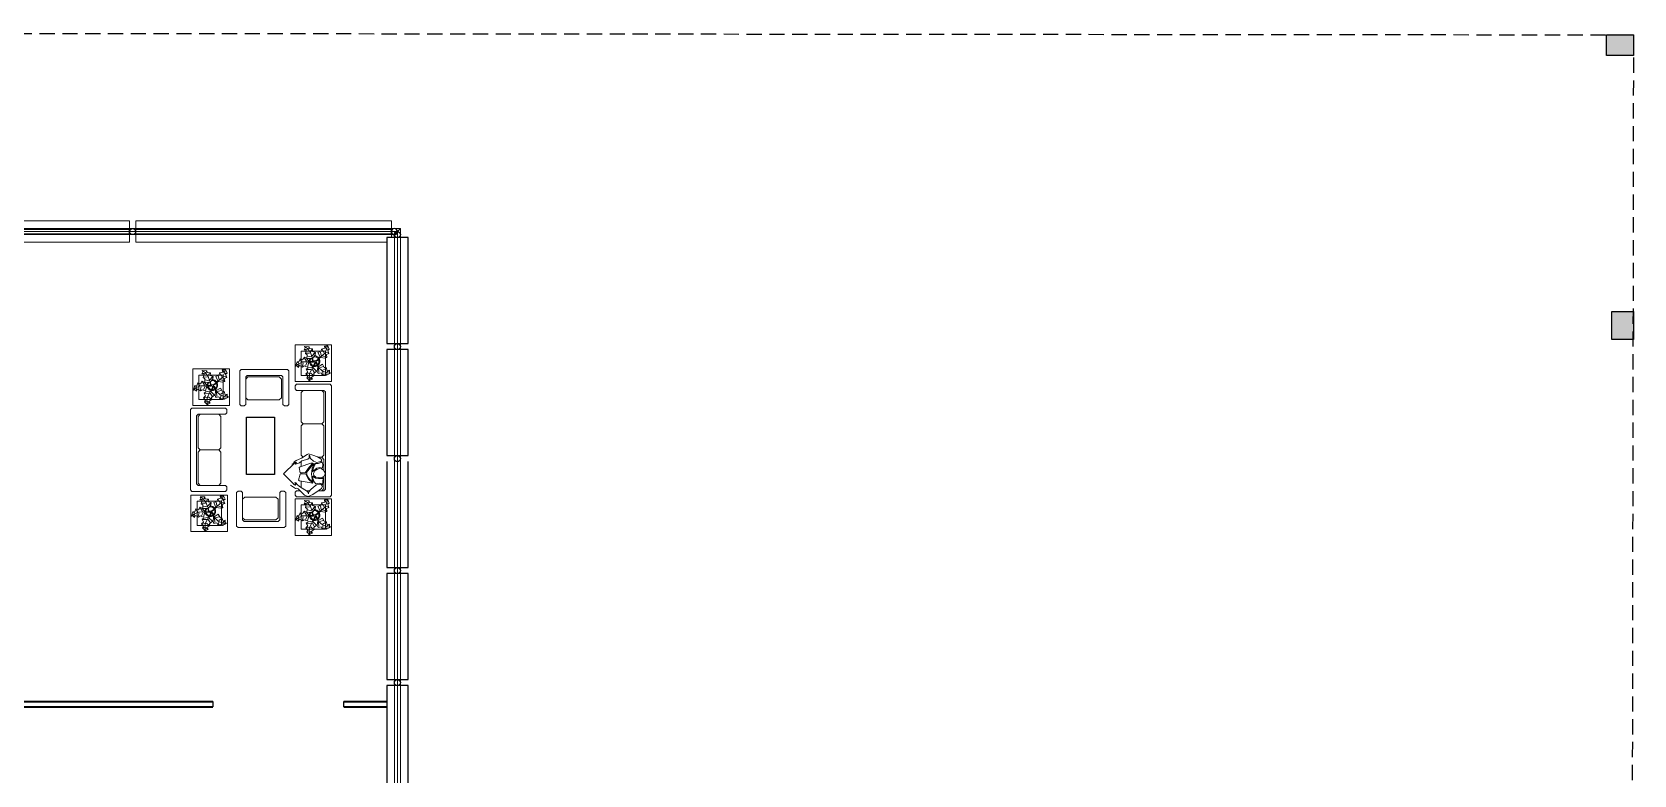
# Model space of a CAD drawing. Header units: metres. Extents: x 511.7 to 565.1, y 73.9 to 159.1.
# Drawn here: x 535.61 to 561.95, y 146.85 to 159.07 of the extents above; entities that cross this region are included whole.
import ezdxf

# ---------------------------------------------------------------- set-up
doc = ezdxf.new("R2010")
doc.units = ezdxf.units.M
doc.header["$MEASUREMENT"] = 0
doc.linetypes.add('DASHED2', pattern=[0.375, 0.25, -0.125])
doc.layers.get('0').update_dxf_attribs({"lineweight": 25})
for name, color, linetype, lineweight in [('A-GLAZ-CWMG', 7, 'Continuous', 9), ('A-WALL', 7, 'Continuous', 9), ('Muebles_Terminal', 8, 'Continuous', 9), ('Muros Altos Terminal', 4, 'Continuous', 35)]:
    doc.layers.add(name, color=color, linetype=linetype, lineweight=lineweight)
doc.layers.add('ARBOLES', color=3, linetype='Continuous')

# ---------------------------------------------------------------- blocks, each defined once
blk = doc.blocks.new('ar-10')
at = {"layer": 'ARBOLES', "lineweight": 0}
for p, q in [((22.434, 96.626), (22.504, 96.716)), ((22.503, 96.566), (22.434, 96.626)), ((22.453, 96.466), (22.503, 96.566)), ((22.518, 96.421), (22.453, 96.466)), ((22.464, 96.636), (22.553, 96.616)), ((22.469, 96.771), (22.579, 96.89)), ((22.504, 96.716), (22.469, 96.771)), ((22.483, 96.476), (22.618, 96.471)), ((22.489, 96.761), (22.529, 96.741)), ((22.518, 96.421), (22.658, 96.401)), ((22.579, 96.89), (22.554, 96.765)), ((22.554, 96.765), (22.578, 96.591)), ((22.574, 96.755), (22.639, 96.81)), ((22.578, 96.591), (22.668, 96.423)), ((22.579, 96.89), (22.594, 96.845)), ((22.594, 96.845), (22.669, 96.82)), ((22.698, 96.68), (22.608, 96.601)), ((22.669, 96.82), (22.624, 96.755)), ((22.624, 96.755), (22.728, 96.69)), ((22.668, 96.471), (22.733, 96.575)), ((22.813, 96.535), (22.688, 96.411)), ((22.688, 96.411), (22.766, 96.275)), ((22.728, 96.69), (22.718, 96.62)), ((22.718, 96.62), (22.813, 96.535)), ((22.84, 96.545), (22.867, 96.619)), ((22.84, 96.545), (22.856, 96.388)), ((22.867, 96.619), (22.976, 96.596)), ((23.019, 96.529), (22.876, 96.394)), ((22.886, 96.428), (22.9, 96.582)), ((22.925, 96.413), (23.043, 96.376)), ((22.976, 96.596), (23.017, 96.678)), ((23.017, 96.678), (23.121, 96.633)), ((23.182, 96.597), (23.019, 96.529)), ((23.034, 96.652), (23.037, 96.56)), ((23.136, 96.436), (23.036, 96.503)), ((23.153, 96.409), (23.083, 96.401)), ((23.121, 96.633), (23.166, 96.68)), ((23.161, 96.659), (23.151, 96.615)), ((23.19, 96.527), (23.153, 96.409)), ((23.166, 96.68), (23.309, 96.604)), ((23.177, 96.575), (23.246, 96.526)), ((23.309, 96.604), (23.182, 96.597)), ((23.264, 96.499), (23.19, 96.527)), ((23.269, 96.578), (23.264, 96.499)), ((23.309, 96.604), (23.269, 96.578)), ((22.076, 96.356), (22.122, 96.347)), ((22.076, 96.356), (22.173, 96.273)), ((22.128, 96.202), (22.076, 96.356)), ((22.122, 96.347), (22.18, 96.4)), ((22.192, 96.206), (22.128, 96.202)), ((22.146, 96.214), (22.183, 96.24)), ((22.173, 96.273), (22.338, 96.211)), ((22.191, 96.286), (22.175, 96.369)), ((22.18, 96.4), (22.216, 96.33)), ((22.237, 96.101), (22.192, 96.206)), ((22.216, 96.33), (22.323, 96.39)), ((22.324, 96.133), (22.237, 96.101)), ((22.243, 96.132), (22.304, 96.201)), ((22.317, 96.359), (22.344, 96.242)), ((22.323, 96.39), (22.379, 96.348)), ((22.387, 96.041), (22.324, 96.133)), ((22.338, 96.211), (22.528, 96.209)), ((22.379, 96.348), (22.5, 96.39)), ((22.458, 96.076), (22.387, 96.041)), ((22.393, 96.072), (22.462, 96.188)), ((22.423, 95.918), (22.48, 95.96)), ((22.451, 95.798), (22.423, 95.918)), ((22.486, 96.231), (22.426, 96.339)), ((22.451, 95.904), (22.571, 95.896)), ((22.458, 96.076), (22.543, 96.189)), ((22.48, 95.96), (22.474, 96.088)), ((22.474, 96.088), (22.65, 96.086)), ((22.493, 95.741), (22.599, 95.882)), ((22.5, 96.39), (22.548, 96.22)), ((22.622, 96.03), (22.502, 96.003)), ((22.557, 96.199), (22.543, 96.189)), ((22.548, 96.22), (22.705, 96.223)), ((22.73, 96.195), (22.557, 96.199)), ((22.599, 95.882), (22.654, 96.051)), ((22.648, 95.768), (22.599, 95.847)), ((22.65, 96.086), (22.675, 96.186)), ((22.748, 95.895), (22.657, 95.994)), ((22.674, 96.393), (22.661, 96.4)), ((22.776, 95.88), (22.67, 95.846)), ((22.67, 95.846), (22.676, 95.754)), ((22.672, 96.079), (22.692, 96.166)), ((22.679, 96.072), (22.672, 96.079)), ((22.751, 96.256), (22.674, 96.393)), ((22.675, 96.186), (22.73, 96.195)), ((22.762, 95.958), (22.679, 96.072)), ((22.692, 96.166), (22.766, 96.176)), ((22.692, 96.166), (22.692, 96.166)), ((22.705, 96.223), (22.743, 96.209)), ((22.743, 96.209), (22.751, 96.256)), ((22.762, 95.958), (22.776, 95.88)), ((22.766, 96.275), (22.766, 96.224)), ((22.766, 96.224), (22.806, 96.254)), ((22.863, 96.119), (22.766, 96.176)), ((22.774, 96.202), (22.825, 96.244)), ((22.848, 96.154), (22.774, 96.202)), ((22.806, 96.254), (22.856, 96.388)), ((22.825, 96.244), (22.872, 96.378)), ((22.947, 96.055), (22.848, 96.154)), ((22.861, 95.876), (22.939, 96.034)), ((22.978, 95.826), (22.861, 95.876)), ((22.863, 96.119), (22.939, 96.034)), ((23.024, 96.288), (22.872, 96.378)), ((22.965, 96.053), (22.947, 96.055)), ((22.977, 95.983), (22.949, 95.863)), ((23.101, 95.899), (22.964, 96.028)), ((23.103, 96.078), (22.965, 96.053)), ((23.016, 95.775), (23.075, 95.88)), ((23.083, 96.401), (23.024, 96.288)), ((23.154, 96.038), (23.025, 95.999)), ((23.18, 95.741), (23.101, 95.899)), ((23.103, 96.078), (23.179, 96.057)), ((23.224, 95.892), (23.132, 95.883)), ((23.179, 96.057), (23.164, 95.946)), ((23.164, 95.946), (23.249, 95.911)), ((23.249, 95.911), (23.211, 95.804)), ((22.373, 95.785), (22.451, 95.798)), ((22.408, 95.714), (22.373, 95.785)), ((22.386, 95.672), (22.493, 95.741)), ((22.386, 95.672), (22.408, 95.714)), ((22.549, 95.677), (22.386, 95.672)), ((22.486, 95.763), (22.401, 95.77)), ((22.542, 95.699), (22.528, 95.741)), ((22.563, 95.741), (22.549, 95.677)), ((22.676, 95.754), (22.563, 95.741)), ((22.991, 95.756), (22.978, 95.826)), ((23.111, 95.728), (22.991, 95.756)), ((23.089, 95.652), (23.111, 95.728)), ((23.168, 95.652), (23.089, 95.652)), ((23.158, 95.744), (23.114, 95.671)), ((23.196, 95.615), (23.168, 95.652)), ((23.196, 95.615), (23.18, 95.741)), ((23.24, 95.766), (23.196, 95.772)), ((23.262, 95.763), (23.196, 95.615)), ((23.211, 95.804), (23.262, 95.763))]:
    blk.add_line(p, q, dxfattribs=at)
for centre, radius, start, end in [((22.748, 96.183), 0.193, 175.5225, 210.1028), ((22.748, 96.183), 0.193, 107.997, 168.9804), ((22.755, 96.181), 0.166, 173.971, 214.9414), ((22.755, 96.181), 0.166, 107.7649, 166.1846), ((22.744, 96.18), 0.193, 59.8406, 99.9156), ((22.743, 96.184), 0.158, 258.1647, 328.6725), ((22.743, 96.175), 0.167, 58.5815, 95.1926), ((22.743, 96.184), 0.189, 268.6147, 325.1169), ((22.733, 96.18), 0.167, 337.3711, 47.6904), ((22.736, 96.182), 0.194, 332.5812, 51.731)]:
    blk.add_arc(centre, radius, start, end, dxfattribs=at)
blk = doc.blocks.new('sdfd')
at = {"layer": 'Muebles_Terminal', "linetype": 'ByBlock'}
for p, q in [((-0.821, 0.475), (-0.846, 0.45)), ((-0.846, 0.45), (-0.846, -0.1)), ((-0.771, 0.475), (-0.821, 0.475)), ((-0.746, 0.45), (-0.771, 0.475)), ((-0.746, 0), (-0.746, 0.45)), ((-0.71, 0.375), (-0.746, 0.34)), ((-0.196, 0.375), (-0.71, 0.375)), ((-0.196, 0.375), (-0.161, 0.34)), ((-0.125, 0.375), (-0.161, 0.34)), ((-0.161, 0.34), (-0.161, 0.035)), ((0.389, 0.375), (-0.125, 0.375)), ((0.424, 0.34), (0.389, 0.375)), ((0.449, 0.475), (0.424, 0.45)), ((0.424, 0.45), (0.424, 0)), ((0.499, 0.475), (0.449, 0.475)), ((0.524, 0.45), (0.499, 0.475)), ((0.524, -0.1), (0.524, 0.45)), ((-0.71, 0), (-0.746, 0.035)), ((-0.721, -0.025), (-0.746, 0)), ((-0.196, 0), (-0.71, 0)), ((-0.196, 0), (-0.161, 0.035)), ((-0.125, 0), (-0.161, 0.035)), ((0.389, 0), (-0.125, 0)), ((0.424, 0.035), (0.389, 0)), ((0.424, 0), (0.399, -0.025)), ((-0.846, -0.1), (-0.821, -0.125)), ((-0.821, -0.125), (0.499, -0.125)), ((0.399, -0.025), (-0.721, -0.025)), ((0.524, -0.1), (0.499, -0.125))]:
    blk.add_line(p, q, dxfattribs=at)
blk = doc.blocks.new('sdfds')
at = {"layer": 'Muebles_Terminal', "linetype": 'ByBlock'}
for p, q in [((-0.9, 0.5), (-0.925, 0.475)), ((-0.925, 0.475), (-0.925, -0.075)), ((0.9, 0.5), (-0.9, 0.5)), ((-0.825, 0.375), (-0.8, 0.4)), ((-0.825, 0.34), (-0.79, 0.375)), ((-0.825, -0.075), (-0.825, 0.375)), ((-0.8, 0.4), (0.8, 0.4)), ((-0.79, 0.375), (-0.31, 0.375)), ((-0.31, 0.375), (-0.275, 0.34)), ((-0.24, 0.375), (-0.275, 0.34)), ((-0.275, 0.035), (-0.275, 0.34)), ((-0.275, 0.035), (-0.275, 0.34)), ((-0.24, 0.375), (0.24, 0.375)), ((0.239, 0.191), (0.27, 0.27)), ((0.24, 0.375), (0.275, 0.34)), ((0.27, 0.27), (0.301, 0.321)), ((0.31, 0.375), (0.275, 0.34)), ((0.275, 0.278), (0.275, 0.34)), ((0.301, 0.321), (0.323, 0.338)), ((0.31, 0.375), (0.502, 0.375)), ((0.323, 0.338), (0.345, 0.321)), ((0.345, 0.321), (0.363, 0.26)), ((0.35, 0.344), (0.391, 0.357)), ((0.359, 0.331), (0.35, 0.344)), ((0.378, 0.282), (0.359, 0.331)), ((0.378, 0.237), (0.378, 0.282)), ((0.391, 0.357), (0.452, 0.348)), ((0.452, 0.348), (0.445, 0.307)), ((0.445, 0.307), (0.456, 0.26)), ((0.465, 0.333), (0.461, 0.302)), ((0.461, 0.302), (0.476, 0.256)), ((0.489, 0.366), (0.465, 0.333)), ((0.52, 0.387), (0.489, 0.366)), ((0.552, 0.394), (0.52, 0.387)), ((0.589, 0.374), (0.552, 0.394)), ((0.586, 0.375), (0.79, 0.375)), ((0.608, 0.344), (0.589, 0.374)), ((0.6, 0.241), (0.609, 0.277)), ((0.613, 0.307), (0.608, 0.344)), ((0.609, 0.277), (0.613, 0.307)), ((0.616, 0.236), (0.626, 0.284)), ((0.623, 0.36), (0.729, 0.351)), ((0.626, 0.284), (0.623, 0.36)), ((0.708, 0.325), (0.701, 0.298)), ((0.701, 0.298), (0.711, 0.24)), ((0.729, 0.351), (0.708, 0.325)), ((0.723, 0.327), (0.716, 0.299)), ((0.716, 0.299), (0.729, 0.254)), ((0.75, 0.35), (0.723, 0.327)), ((0.786, 0.335), (0.75, 0.35)), ((0.813, 0.296), (0.786, 0.335)), ((0.79, 0.375), (0.825, 0.34)), ((0.8, 0.4), (0.825, 0.375)), ((0.888, 0.191), (0.813, 0.296)), ((0.825, 0.375), (0.825, 0.28)), ((0.925, 0.475), (0.9, 0.5)), ((0.925, -0.075), (0.925, 0.475)), ((-0.825, 0.035), (-0.79, 0)), ((-0.79, 0), (-0.31, 0)), ((-0.31, 0), (-0.275, 0.035)), ((-0.24, 0), (-0.275, 0.035)), ((-0.24, 0), (0.24, 0)), ((0.219, 0.123), (0.239, 0.191)), ((0.229, 0.099), (0.219, 0.123)), ((0.292, 0.005), (0.229, 0.099)), ((0.257, 0.145), (0.239, 0.129)), ((0.239, 0.129), (0.261, 0.13)), ((0.24, 0), (0.273, 0.033)), ((0.293, 0.152), (0.257, 0.145)), ((0.261, 0.13), (0.292, 0.13)), ((0.275, 0.13), (0.275, 0.149)), ((0.292, 0.13), (0.305, 0.111)), ((0.313, -0.046), (0.292, 0.005)), ((0.337, 0.205), (0.293, 0.152)), ((0.305, 0.111), (0.333, 0.01)), ((0.333, 0.01), (0.367, -0.027)), ((0.363, 0.26), (0.337, 0.205)), ((0.342, 0), (0.426, 0)), ((0.437, 0.133), (0.371, 0.192)), ((0.371, 0.192), (0.374, 0.157)), ((0.374, 0.157), (0.43, -0.014)), ((0.403, 0.219), (0.378, 0.237)), ((0.386, 0.198), (0.378, 0.212)), ((0.378, 0.212), (0.459, 0.182)), ((0.526, 0.089), (0.386, 0.198)), ((0.463, 0.195), (0.403, 0.219)), ((0.53, 0.065), (0.437, 0.133)), ((0.456, 0.26), (0.49, 0.21)), ((0.459, 0.182), (0.547, 0.171)), ((0.516, 0.188), (0.463, 0.195)), ((0.476, 0.256), (0.497, 0.227)), ((0.49, 0.21), (0.516, 0.188)), ((0.497, 0.227), (0.539, 0.201)), ((0.578, 0.101), (0.526, 0.089)), ((0.526, 0.089), (0.526, 0.089)), ((0.531, -0.019), (0.53, 0.065)), ((0.53, 0), (0.55, 0)), ((0.539, 0.201), (0.576, 0.208)), ((0.547, 0.171), (0.632, 0.18)), ((0.555, 0.075), (0.548, 0.015)), ((0.548, 0.015), (0.552, -0.015)), ((0.637, 0.121), (0.555, 0.075)), ((0.576, 0.208), (0.6, 0.241)), ((0.636, 0.138), (0.578, 0.101)), ((0.586, 0.192), (0.616, 0.236)), ((0.625, 0.193), (0.586, 0.192)), ((0.68, 0.212), (0.625, 0.193)), ((0.632, 0.18), (0.683, 0.198)), ((0.683, 0.198), (0.636, 0.138)), ((0.702, 0.191), (0.637, 0.121)), ((0.664, -0.03), (0.702, 0.191)), ((0.669, 0), (0.773, 0)), ((0.711, 0.24), (0.68, 0.212)), ((0.729, 0.254), (0.768, 0.203)), ((0.835, 0.104), (0.756, -0.027)), ((0.768, 0.203), (0.806, 0.161)), ((0.794, -0.047), (0.896, 0.053)), ((0.806, 0.161), (0.844, 0.126)), ((0.825, 0.143), (0.825, 0.087)), ((0.874, 0.122), (0.835, 0.104)), ((0.844, 0.126), (0.874, 0.122)), ((0.92, 0.113), (0.888, 0.191)), ((0.896, 0.053), (0.92, 0.113)), ((-0.925, -0.075), (-0.9, -0.1)), ((-0.9, -0.1), (-0.85, -0.1)), ((-0.85, -0.1), (-0.825, -0.075)), ((0.325, -0.085), (0.313, -0.046)), ((0.36, -0.126), (0.325, -0.085)), ((0.384, -0.097), (0.361, -0.077)), ((0.361, -0.077), (0.363, -0.101)), ((0.363, -0.101), (0.388, -0.155)), ((0.367, -0.027), (0.388, -0.092)), ((0.388, -0.092), (0.384, -0.097)), ((0.43, -0.014), (0.441, -0.032)), ((0.441, -0.032), (0.531, -0.019)), ((0.552, -0.015), (0.653, -0.043)), ((0.653, -0.043), (0.664, -0.03)), ((0.689, -0.106), (0.719, -0.087)), ((0.697, -0.088), (0.689, -0.106)), ((0.721, -0.065), (0.697, -0.088)), ((0.719, -0.087), (0.733, -0.097)), ((0.756, -0.027), (0.721, -0.065)), ((0.733, -0.097), (0.724, -0.126)), ((0.735, -0.174), (0.787, -0.094)), ((0.782, -0.07), (0.794, -0.047)), ((0.787, -0.094), (0.782, -0.07)), ((0.825, -0.017), (0.825, -0.075)), ((0.825, -0.075), (0.85, -0.1)), ((0.85, -0.1), (0.9, -0.1)), ((0.9, -0.1), (0.925, -0.075))]:
    blk.add_line(p, q, dxfattribs=at)
at = {"layer": 'Muebles_Terminal'}
for p in [(0.365, -0.104), (0.73, -0.108)]:
    blk.add_line(p, (0.549, -0.289), dxfattribs=at)
blk = doc.blocks.new('juhn')
at = {"layer": 'Muebles_Terminal', "linetype": 'ByBlock'}
for p, q in [((-0.273, 0.804), (-0.298, 0.779)), ((-0.223, 0.804), (-0.273, 0.804)), ((-0.198, 0.779), (-0.223, 0.804)), ((0.437, 0.804), (0.412, 0.779)), ((0.487, 0.804), (0.437, 0.804)), ((0.512, 0.779), (0.487, 0.804)), ((-0.298, 0.779), (-0.298, 0.229)), ((-0.198, 0.329), (-0.198, 0.779)), ((-0.163, 0.704), (-0.198, 0.669)), ((0.351, 0.704), (-0.163, 0.704)), ((0.351, 0.704), (0.387, 0.669)), ((0.387, 0.669), (0.387, 0.364)), ((0.412, 0.779), (0.412, 0.329)), ((0.512, 0.779), (0.512, 0.229)), ((-0.163, 0.329), (-0.198, 0.364)), ((-0.173, 0.304), (-0.198, 0.329)), ((0.387, 0.304), (-0.173, 0.304)), ((0.351, 0.329), (-0.163, 0.329)), ((0.351, 0.329), (0.387, 0.364)), ((0.412, 0.329), (0.387, 0.304)), ((-0.298, 0.229), (-0.273, 0.204)), ((-0.273, 0.204), (0.487, 0.204)), ((0.512, 0.229), (0.487, 0.204))]:
    blk.add_line(p, q, dxfattribs=at)
blk = doc.blocks.new('Circular Mullion - 50mm Radius-196102-_1_plinth')
at = {"layer": 'A-GLAZ-CWMG', "color": 253, "true_color": 0xaaaaaa}
for p, q in [((4310, 7075), (4310, 5134)), ((4360, 7075), (4360, 5184)), ((4410, 5234), (4410, 7075))]:
    blk.add_line(p, q, dxfattribs=at)
at = {"layer": 'A-GLAZ-CWMG', "color": 253, "true_color": 0xaaaaaa, "flags": 128}
for points in [[(4310, 5134), (4314, 5138), (4324, 5149), (4341, 5165), (4360, 5184)], [(4360, 5184), (4379, 5203), (4395, 5219), (4406, 5230), (4410, 5234)]]:
    blk.add_lwpolyline(points, dxfattribs=at)
blk = doc.blocks.new('Circular Mullion - 50mm Radius-196109-_1_plinth')
at = {"layer": 'A-GLAZ-CWMG', "color": 253, "true_color": 0xaaaaaa}
for p, q in [((4410, 14540), (5, 14540)), ((5, 14490), (4360, 14490)), ((5, 14440), (4310, 14440))]:
    blk.add_line(p, q, dxfattribs=at)
at = {"layer": 'A-GLAZ-CWMG', "color": 253, "true_color": 0xaaaaaa, "flags": 128}
for points in [[(4310, 14440), (4314, 14444), (4324, 14455), (4341, 14471), (4360, 14490)], [(4360, 14490), (4379, 14509), (4395, 14525), (4406, 14536), (4410, 14540)]]:
    blk.add_lwpolyline(points, dxfattribs=at)
blk = doc.blocks.new('Circular Mullion - 50mm Radius-196105-_1_plinth')
at = {"layer": 'A-GLAZ-CWMG', "color": 253, "true_color": 0xaaaaaa}
for p, q in [((4310, 8916), (4310, 7075)), ((4360, 8916), (4360, 7075)), ((4410, 7075), (4410, 8916))]:
    blk.add_line(p, q, dxfattribs=at)
blk = doc.blocks.new('Circular Mullion - 50mm Radius-196313-_1_plinth')
at = {"layer": 'A-GLAZ-CWMG', "color": 253, "true_color": 0xaaaaaa}
for p, q in [((4360, 14490), (4360, 12599)), ((4410, 12599), (4410, 14540)), ((4310, 14440), (4310, 12599))]:
    blk.add_line(p, q, dxfattribs=at)
at = {"layer": 'A-GLAZ-CWMG', "color": 253, "true_color": 0xaaaaaa, "flags": 128}
for points in [[(4360, 14490), (4341, 14471), (4324, 14455), (4314, 14444), (4310, 14440)], [(4410, 14540), (4406, 14536), (4395, 14525), (4379, 14509), (4360, 14490)]]:
    blk.add_lwpolyline(points, dxfattribs=at)
blk = doc.blocks.new('Circular Mullion - 50mm Radius-196116-_1_plinth')
at = {"layer": 'A-GLAZ-CWMG', "color": 253, "true_color": 0xaaaaaa}
for p, q in [((5, 14540), (-4299, 14540)), ((-4299, 14490), (5, 14490)), ((-4299, 14440), (5, 14440))]:
    blk.add_line(p, q, dxfattribs=at)
blk = doc.blocks.new('Circular Mullion - 50mm Radius-218191-_1_plinth')
at = {"layer": 'A-GLAZ-CWMG', "lineweight": 25}
for start, end in [(0, 180), (180, 360)]:
    blk.add_arc((-50, 0), 50, start, end, dxfattribs=at)
blk = doc.blocks.new('Circular Mullion - 50mm Radius-218186-_1_plinth')
at = {"layer": 'A-GLAZ-CWMG', "lineweight": 25}
for start, end in [(0, 180), (180, 360)]:
    blk.add_arc((0, 0), 50, start, end, dxfattribs=at)
blk = doc.blocks.new('Circular Mullion - 50mm Radius-203311-_1_plinth')
at = {"layer": 'A-GLAZ-CWMG', "lineweight": 25}
for start, end in [(360, 180), (180, 360)]:
    blk.add_arc((-50, 0), 50, start, end, dxfattribs=at)
blk = doc.blocks.new('Circular Mullion - 50mm Radius-196118-_1_plinth')
at = {"layer": 'A-GLAZ-CWMG', "lineweight": 25}
for p, q in [((55, 14526), (55, 14454)), ((4260, 14526), (55, 14526)), ((4260, 14454), (4260, 14526)), ((55, 14454), (4260, 14454))]:
    blk.add_line(p, q, dxfattribs=at)
blk = doc.blocks.new('Circular Mullion - 50mm Radius-203294-_1_plinth')
at = {"layer": 'A-GLAZ-CWMG', "lineweight": 25}
for start, end in [(0, 180), (180, 360)]:
    blk.add_arc((0, 0), 50, start, end, dxfattribs=at)

msp = doc.modelspace()

# ---------------------------------------------------------------- hatches: boundary and pattern name
h = msp.add_hatch()
h.set_pattern_fill('ANGLE', color=256, scale=0.22)
h.set_pattern_definition([(0, (-147.6533, 48.98411), (0, 0.0605), [0.044, -0.0165]), (90, (-147.6533, 48.98411), (-0.0605, 4e-18), [0.044, -0.0165])])
h.paths.add_polyline_path([(561.945, 159.033), (561.495, 159.033), (561.495, 158.683), (561.945, 158.683)])
h.paths.add_polyline_path([(561.946, 154.475), (561.596, 154.475), (561.596, 154.025), (561.946, 154.025)])
h.paths.add_polyline_path([(560.151, 134.471), (559.801, 134.471), (559.801, 134.021), (560.151, 134.021), (560.151, 134.022)])
h.paths.add_polyline_path([(514.24, 124.273), (513.79, 124.273), (513.79, 123.923), (514.24, 123.923)])
h.paths.add_polyline_path([(513.946, 124.097, -1), (513.846, 124.097, -1)], flags=16)
h.paths.add_polyline_path([(514.03, 134.372), (513.794, 134.372), (513.794, 133.922), (514.03, 133.922)])
h.paths.add_polyline_path([(514.144, 134.372), (514.03, 134.372), (514.03, 133.922), (514.144, 133.922)])
h.paths.add_polyline_path([(520.178, 154.035), (519.944, 154.035), (519.944, 153.585), (520.178, 153.585)])
h.paths.add_polyline_path([(520.294, 154.035), (520.178, 154.035), (520.178, 153.585), (520.294, 153.585)])

# ---------------------------------------------------------------- linework, layer by layer
for p, q in [((538.58, 148.059), (538.58, 147.975)), ((540.731, 147.975), (540.731, 148.059))]:
    msp.add_line(p, q)
at = {"color": 1, "linetype": 'DASHED2', "transparency": 33554572}
msp.add_lwpolyline([(511.682, 146.746), (511.792, 155.946), (511.73, 159.067), (561.937, 159.021), (561.918, 146.646), (541.684, 146.646), (541.684, 146.646)], dxfattribs=at)
for points in [[(561.493, 159.021), (561.937, 159.021), (561.938, 158.682), (561.494, 158.681)], [(561.582, 154.472), (561.94, 154.473), (561.94, 154.014), (561.582, 154.014)], [(539.134, 152.738), (539.594, 152.738), (539.594, 151.791), (539.134, 151.791)]]:
    msp.add_lwpolyline(points, close=True)
at = {"layer": 'A-WALL'}
for p, q in [((533.006, 155.963), (537.211, 155.963)), ((537.211, 155.823), (537.211, 155.963)), ((537.311, 155.963), (541.515, 155.963)), ((537.311, 155.823), (537.311, 155.963)), ((541.515, 155.823), (541.515, 155.963)), ((537.211, 155.611), (537.211, 155.751)), ((537.311, 155.611), (537.311, 155.751)), ((541.515, 155.687), (541.515, 155.751)), ((537.211, 155.611), (533.006, 155.611)), ((541.439, 155.611), (537.311, 155.611))]:
    msp.add_line(p, q, dxfattribs=at)
at = {"layer": 'A-WALL', "lineweight": 25}
for p, q in [((541.791, 155.687), (541.439, 155.687)), ((541.439, 155.687), (541.439, 153.946)), ((541.791, 153.946), (541.791, 155.687)), ((541.439, 153.946), (541.791, 153.946)), ((541.791, 153.846), (541.439, 153.846)), ((541.439, 153.846), (541.439, 152.105)), ((541.791, 152.105), (541.791, 153.846)), ((541.439, 152.105), (541.791, 152.105)), ((541.439, 152.005), (541.439, 150.263)), ((541.791, 150.263), (541.791, 152.005)), ((541.439, 150.263), (541.791, 150.263)), ((541.791, 150.163), (541.439, 150.163)), ((541.439, 150.163), (541.439, 148.422)), ((541.791, 148.422), (541.791, 150.163)), ((541.439, 148.422), (541.791, 148.422)), ((541.791, 148.322), (541.439, 148.322)), ((541.439, 148.322), (541.439, 146.581)), ((541.791, 146.581), (541.791, 148.322))]:
    msp.add_line(p, q, dxfattribs=at)
at = {"layer": 'Muebles_Terminal'}
msp.add_line((540.532, 150.792), (539.932, 150.792), dxfattribs=at)
at = {"layer": 'Muebles_Terminal', "ltscale": 0.15}
for points in [[(539.932, 153.922), (540.532, 153.922), (540.532, 153.322), (539.932, 153.322)], [(540.032, 153.822), (540.432, 153.822), (540.432, 153.422), (540.032, 153.422)], [(538.252, 153.528), (538.852, 153.528), (538.852, 152.928), (538.252, 152.928)], [(538.352, 153.428), (538.752, 153.428), (538.752, 153.028), (538.352, 153.028)], [(538.22, 151.455), (538.82, 151.455), (538.82, 150.855), (538.22, 150.855)], [(538.32, 151.355), (538.72, 151.355), (538.72, 150.955), (538.32, 150.955)], [(540.032, 151.292), (540.432, 151.292), (540.432, 150.892), (540.032, 150.892)]]:
    msp.add_lwpolyline(points, close=True, dxfattribs=at)
msp.add_lwpolyline([(539.932, 150.792), (539.932, 151.392), (540.532, 151.392), (540.532, 150.792)], dxfattribs=at)
at = {"layer": 'Muros Altos Terminal'}
for p, q in [((530.691, 148.059), (538.58, 148.059)), ((535.941, 148.059), (538.58, 148.059)), ((540.731, 148.059), (541.454, 148.059)), ((530.691, 147.975), (538.58, 147.975)), ((540.731, 147.975), (541.454, 147.975))]:
    msp.add_line(p, q, dxfattribs=at)

# ---------------------------------------------------------------- block references
at = {"xscale": -0.46720328299852554, "yscale": 0.4672032829985256, "zscale": 0.4672032829988034, "rotation": 180}
for p in [(529.626, 198.593), (527.946, 198.2), (527.913, 196.126), (529.626, 196.063)]:
    msp.add_blockref('ar-10', p, dxfattribs=at)
at = {"xscale": -1, "rotation": 180}
msp.add_blockref('juhn', (539.319, 153.725), dxfattribs=at)
at = {"rotation": 270}
for name, p in [('sdfds', (540.032, 152.351)), ('sdfd', (538.336, 152.038))]:
    msp.add_blockref(name, p, dxfattribs=at)
msp.add_blockref('juhn', (539.267, 150.717))
at = {"layer": 'A-GLAZ-CWMG', "color": 253, "true_color": 0xaaaaaa, "xscale": 0.001, "yscale": 0.001, "zscale": 0.001}
for name, p in [('Circular Mullion - 50mm Radius-196116-_1_plinth', (537.255, 141.297)), ('Circular Mullion - 50mm Radius-196109-_1_plinth', (537.255, 141.297)), ('Circular Mullion - 50mm Radius-196313-_1_plinth', (537.255, 141.297)), ('Circular Mullion - 50mm Radius-196105-_1_plinth', (537.255, 144.979)), ('Circular Mullion - 50mm Radius-196105-_1_plinth', (537.255, 143.138)), ('Circular Mullion - 50mm Radius-196105-_1_plinth', (537.255, 141.297)), ('Circular Mullion - 50mm Radius-196102-_1_plinth', (537.255, 141.297))]:
    msp.add_blockref(name, p, dxfattribs=at)
at = {"layer": 'A-GLAZ-CWMG', "xscale": 0.001, "yscale": 0.001, "zscale": 0.001}
for name, p in [('Circular Mullion - 50mm Radius-196118-_1_plinth', (532.951, 141.297)), ('Circular Mullion - 50mm Radius-196118-_1_plinth', (537.255, 141.297)), ('Circular Mullion - 50mm Radius-203311-_1_plinth', (541.615, 155.787))]:
    msp.add_blockref(name, p, dxfattribs=at)
at = {"layer": 'A-GLAZ-CWMG', "extrusion": (0, 0, -1), "xscale": 0.001, "yscale": 0.001, "zscale": 0.001}
msp.add_blockref('Circular Mullion - 50mm Radius-203294-_1_plinth', (-537.261, 155.787), dxfattribs=at)
at = {"layer": 'A-GLAZ-CWMG', "extrusion": (0, 0, -1), "xscale": 0.001, "yscale": 0.001, "zscale": 0.001, "rotation": 90.00000000000006}
for name, p in [('Circular Mullion - 50mm Radius-218191-_1_plinth', (-541.615, 155.787)), ('Circular Mullion - 50mm Radius-218186-_1_plinth', (-541.615, 153.896)), ('Circular Mullion - 50mm Radius-218186-_1_plinth', (-541.615, 152.055)), ('Circular Mullion - 50mm Radius-218186-_1_plinth', (-541.615, 150.213)), ('Circular Mullion - 50mm Radius-218186-_1_plinth', (-541.615, 148.372))]:
    msp.add_blockref(name, p, dxfattribs=at)

doc.saveas('drawing.dxf')
